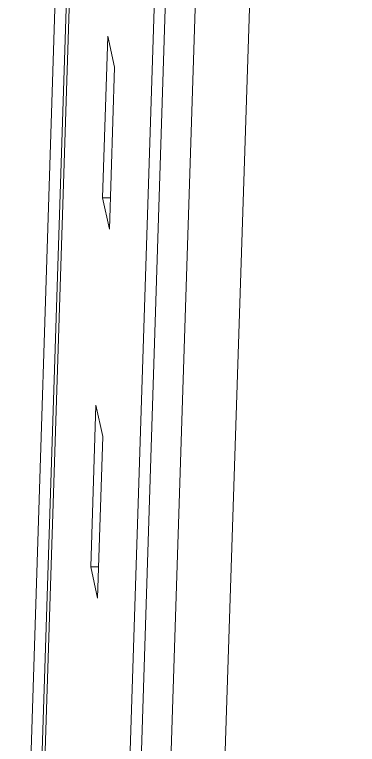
# Model space of a CAD drawing. Header units: millimetres. Extents: x 492 to 7139, y 278 to 5201.
# Drawn here: x 6151.3 to 6175.5, y 3222.2 to 3273.7 of the extents above; entities that cross this region are included whole.
import ezdxf

# ---------------------------------------------------------------- set-up
doc = ezdxf.new("R2010")
doc.units = ezdxf.units.MM
doc.layers.add('ZANO_R', color=7, linetype='Continuous', lineweight=0)

msp = doc.modelspace()

# ---------------------------------------------------------------- linework, layer by layer
at = {"layer": 'ZANO_R'}
for p, q in [((6168.821, 3512.785), (6157.357, 3157.392)), ((6158.049, 3154.169), (6169.523, 3509.694)), ((6160.119, 3153.435), (6171.612, 3508.985)), ((6175.463, 3508.997), (6163.938, 3153.459)), ((6155.269, 3309.611), (6151.292, 3185.685)), ((6151.977, 3182.486), (6155.934, 3305.693)), ((6156.1, 3304.218), (6152.188, 3182.395)), ((6157.5, 3260.73), (6157.867, 3272.147)), ((6157.867, 3272.147), (6158.347, 3269.946)), ((6158.347, 3269.946), (6157.979, 3258.525)), ((6157.5, 3260.73), (6158.051, 3260.733)), ((6157.979, 3258.525), (6157.5, 3260.73)), ((6156.662, 3234.683), (6157.029, 3246.087)), ((6157.029, 3246.087), (6157.508, 3243.878)), ((6157.508, 3243.878), (6157.141, 3232.472)), ((6156.662, 3234.683), (6157.212, 3234.686)), ((6157.141, 3232.472), (6156.662, 3234.683))]:
    msp.add_line(p, q, dxfattribs=at)

doc.saveas('drawing.dxf')
